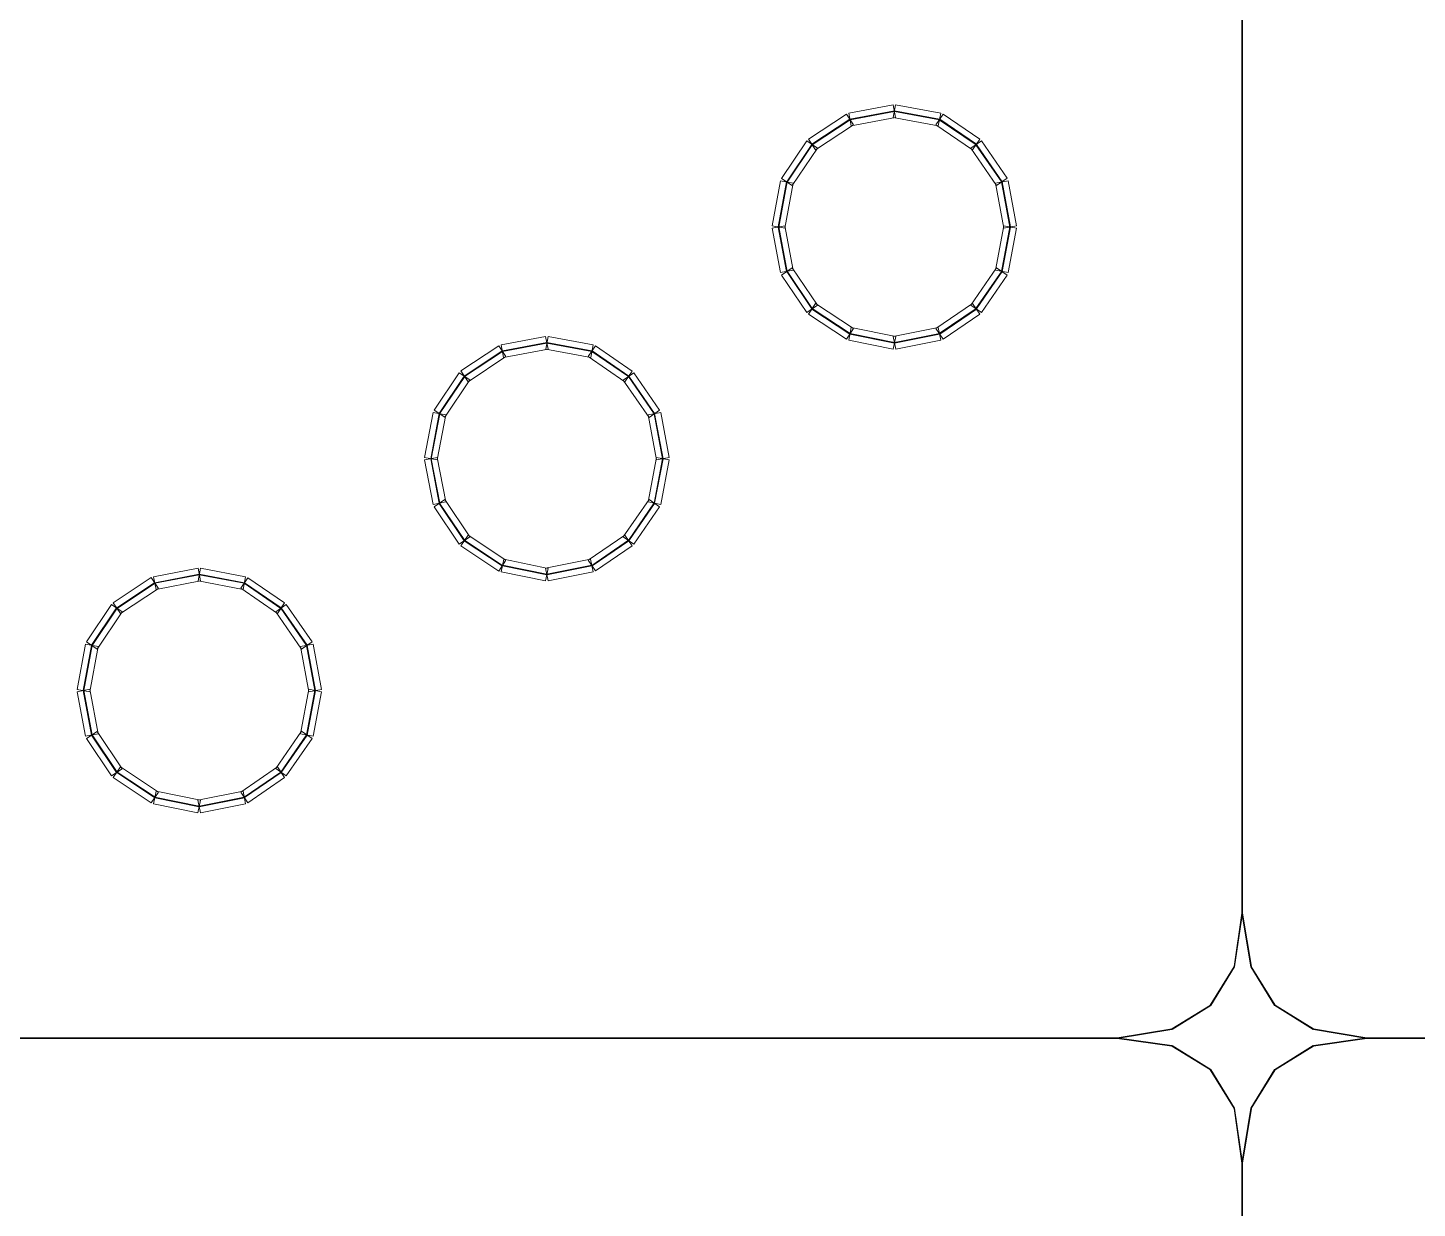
# Model space of a CAD drawing. Header units: millimetres. Extents: x -200 to 200, y -162 to 219.
# Drawn here: x 35.8 to 92.9, y -73.6 to -25.1 of the extents above; entities that cross this region are included whole.
import ezdxf

# ---------------------------------------------------------------- set-up
doc = ezdxf.new("R2010")
doc.units = ezdxf.units.MM
doc.header["$MEASUREMENT"] = 0

msp = doc.modelspace()

# ---------------------------------------------------------------- linework, layer by layer
at = {"color": 1, "lineweight": 5}
for points in [[(85.6954, 23.4376), (85.6954, 23.4376), (85.7218, 23.4376), (85.7218, 23.4376), (85.7218, 23.4376), (85.7218, 23.4376), (85.7218, -61.5304), (85.7218, -61.5304), (85.7218, -61.5304), (85.7218, -61.5304), (85.6954, -61.5304), (85.6954, -61.5304), (85.6954, -61.5304), (85.6954, -61.5304), (85.6954, 23.4376), (85.6954, 23.4376)], [(85.6955, -61.5285), (85.6955, -61.5285), (85.7217, -61.5323), (85.7217, -61.5323), (85.7217, -61.5323), (85.7217, -61.5323), (85.4043, -63.7279), (85.4043, -63.7279), (85.4043, -63.7279), (85.4043, -63.7279), (85.3781, -63.7241), (85.3781, -63.7241), (85.3781, -63.7241), (85.3781, -63.7241), (85.6955, -61.5285), (85.6955, -61.5285)], [(86.092, -63.7238), (86.092, -63.7238), (86.0659, -63.7282), (86.0659, -63.7282), (86.0659, -63.7282), (86.0659, -63.7282), (85.6956, -61.5326), (85.6956, -61.5326), (85.6956, -61.5326), (85.6956, -61.5326), (85.7217, -61.5282), (85.7217, -61.5282), (85.7217, -61.5282), (85.7217, -61.5282), (86.092, -63.7238), (86.092, -63.7238)], [(85.3799, -63.719), (85.3799, -63.719), (85.4024, -63.7329), (85.4024, -63.7329), (85.4024, -63.7329), (85.4024, -63.7329), (84.4237, -65.3201), (84.4237, -65.3201), (84.4237, -65.3201), (84.4237, -65.3201), (84.4011, -65.3062), (84.4011, -65.3062), (84.4011, -65.3062), (84.4011, -65.3062), (85.3799, -63.719), (85.3799, -63.719)], [(87.069, -65.3062), (87.069, -65.3062), (87.0465, -65.3201), (87.0465, -65.3201), (87.0465, -65.3201), (87.0465, -65.3201), (86.0677, -63.7329), (86.0677, -63.7329), (86.0677, -63.7329), (86.0677, -63.7329), (86.0902, -63.719), (86.0902, -63.719), (86.0902, -63.719), (86.0902, -63.719), (87.069, -65.3062), (87.069, -65.3062)], [(84.4055, -65.3019), (84.4055, -65.3019), (84.4193, -65.3244), (84.4193, -65.3244), (84.4193, -65.3244), (84.4193, -65.3244), (82.8322, -66.3032), (82.8322, -66.3032), (82.8322, -66.3032), (82.8322, -66.3032), (82.8183, -66.2807), (82.8183, -66.2807), (82.8183, -66.2807), (82.8183, -66.2807), (84.4055, -65.3019), (84.4055, -65.3019)], [(88.6519, -66.2807), (88.6519, -66.2807), (88.638, -66.3032), (88.638, -66.3032), (88.638, -66.3032), (88.638, -66.3032), (87.0508, -65.3244), (87.0508, -65.3244), (87.0508, -65.3244), (87.0508, -65.3244), (87.0647, -65.3019), (87.0647, -65.3019), (87.0647, -65.3019), (87.0647, -65.3019), (88.6519, -66.2807), (88.6519, -66.2807)], [(80.5767, -66.6491), (80.5767, -66.6491), (80.5767, -66.6755), (80.5767, -66.6755), (80.5767, -66.6755), (80.5767, -66.6755), (33.7015, -66.6755), (33.7015, -66.6755), (33.7015, -66.6755), (33.7015, -66.6755), (33.7015, -66.6491), (33.7015, -66.6491), (33.7015, -66.6491), (33.7015, -66.6491), (80.5767, -66.6491), (80.5767, -66.6491)], [(82.8231, -66.2789), (82.8231, -66.2789), (82.8274, -66.305), (82.8274, -66.305), (82.8274, -66.305), (82.8274, -66.305), (80.5788, -66.6753), (80.5788, -66.6753), (80.5788, -66.6753), (80.5788, -66.6753), (80.5745, -66.6492), (80.5745, -66.6492), (80.5745, -66.6492), (80.5745, -66.6492), (82.8231, -66.2789), (82.8231, -66.2789)], [(80.5748, -66.6754), (80.5748, -66.6754), (80.5785, -66.6492), (80.5785, -66.6492), (80.5785, -66.6492), (80.5785, -66.6492), (82.8271, -66.9666), (82.8271, -66.9666), (82.8271, -66.9666), (82.8271, -66.9666), (82.8234, -66.9928), (82.8234, -66.9928), (82.8234, -66.9928), (82.8234, -66.9928), (80.5748, -66.6754), (80.5748, -66.6754)], [(90.8428, -66.6493), (90.8428, -66.6493), (90.8384, -66.6753), (90.8384, -66.6753), (90.8384, -66.6753), (90.8384, -66.6753), (88.6427, -66.305), (88.6427, -66.305), (88.6427, -66.305), (88.6427, -66.305), (88.6471, -66.2789), (88.6471, -66.2789), (88.6471, -66.2789), (88.6471, -66.2789), (90.8428, -66.6493), (90.8428, -66.6493)], [(88.6468, -66.9928), (88.6468, -66.9928), (88.643, -66.9666), (88.643, -66.9666), (88.643, -66.9666), (88.643, -66.9666), (90.8387, -66.6492), (90.8387, -66.6492), (90.8387, -66.6492), (90.8387, -66.6492), (90.8424, -66.6754), (90.8424, -66.6754), (90.8424, -66.6754), (90.8424, -66.6754), (88.6468, -66.9928), (88.6468, -66.9928)], [(137.7158, -66.6491), (137.7158, -66.6491), (137.7158, -66.6755), (137.7158, -66.6755), (137.7158, -66.6755), (137.7158, -66.6755), (90.8406, -66.6755), (90.8406, -66.6755), (90.8406, -66.6755), (90.8406, -66.6755), (90.8406, -66.6491), (90.8406, -66.6491), (90.8406, -66.6491), (90.8406, -66.6491), (137.7158, -66.6491), (137.7158, -66.6491)], [(82.8183, -66.991), (82.8183, -66.991), (82.8322, -66.9685), (82.8322, -66.9685), (82.8322, -66.9685), (82.8322, -66.9685), (84.4193, -67.9473), (84.4193, -67.9473), (84.4193, -67.9473), (84.4193, -67.9473), (84.4055, -67.9698), (84.4055, -67.9698), (84.4055, -67.9698), (84.4055, -67.9698), (82.8183, -66.991), (82.8183, -66.991)], [(87.0647, -67.9698), (87.0647, -67.9698), (87.0508, -67.9473), (87.0508, -67.9473), (87.0508, -67.9473), (87.0508, -67.9473), (88.638, -66.9685), (88.638, -66.9685), (88.638, -66.9685), (88.638, -66.9685), (88.6519, -66.991), (88.6519, -66.991), (88.6519, -66.991), (88.6519, -66.991), (87.0647, -67.9698), (87.0647, -67.9698)], [(84.4011, -67.9655), (84.4011, -67.9655), (84.4237, -67.9516), (84.4237, -67.9516), (84.4237, -67.9516), (84.4237, -67.9516), (85.4024, -69.5388), (85.4024, -69.5388), (85.4024, -69.5388), (85.4024, -69.5388), (85.3799, -69.5527), (85.3799, -69.5527), (85.3799, -69.5527), (85.3799, -69.5527), (84.4011, -67.9655), (84.4011, -67.9655)], [(86.0902, -69.5527), (86.0902, -69.5527), (86.0677, -69.5388), (86.0677, -69.5388), (86.0677, -69.5388), (86.0677, -69.5388), (87.0465, -67.9516), (87.0465, -67.9516), (87.0465, -67.9516), (87.0465, -67.9516), (87.069, -67.9655), (87.069, -67.9655), (87.069, -67.9655), (87.069, -67.9655), (86.0902, -69.5527), (86.0902, -69.5527)], [(85.3781, -69.5476), (85.3781, -69.5476), (85.4043, -69.5439), (85.4043, -69.5439), (85.4043, -69.5439), (85.4043, -69.5439), (85.7217, -71.7924), (85.7217, -71.7924), (85.7217, -71.7924), (85.7217, -71.7924), (85.6955, -71.7961), (85.6955, -71.7961), (85.6955, -71.7961), (85.6955, -71.7961), (85.3781, -69.5476), (85.3781, -69.5476)], [(85.7217, -71.7964), (85.7217, -71.7964), (85.6956, -71.7921), (85.6956, -71.7921), (85.6956, -71.7921), (85.6956, -71.7921), (86.0659, -69.5436), (86.0659, -69.5436), (86.0659, -69.5436), (86.0659, -69.5436), (86.092, -69.5479), (86.092, -69.5479), (86.092, -69.5479), (86.092, -69.5479), (85.7217, -71.7964), (85.7217, -71.7964)], [(85.6954, -71.7942), (85.6954, -71.7942), (85.7218, -71.7942), (85.7218, -71.7942), (85.7218, -71.7942), (85.7218, -71.7942), (85.7218, -156.7622), (85.7218, -156.7622), (85.7218, -156.7622), (85.7218, -156.7622), (85.6954, -156.7622), (85.6954, -156.7622), (85.6954, -156.7622), (85.6954, -156.7622), (85.6954, -71.7942), (85.6954, -71.7942)]]:
    msp.add_open_spline(points, degree=3, knots=[0, 0, 0, 0, 0.25, 0.25, 0.25, 0.25, 0.5, 0.5, 0.5, 0.5, 0.75, 0.75, 0.75, 0.75, 1, 1, 1, 1], dxfattribs=at)
at = {"color": 4, "lineweight": 5}
for points in [[(71.3749, -28.3096), (71.3749, -28.3096), (71.4728, -28.8295), (71.4728, -28.8295), (71.4728, -28.8295), (71.4728, -28.8295), (69.6475, -29.1734), (69.6475, -29.1734), (69.6475, -29.1734), (69.6475, -29.1734), (69.5496, -28.6535), (69.5496, -28.6535), (69.5496, -28.6535), (69.5496, -28.6535), (71.3749, -28.3096), (71.3749, -28.3096)], [(73.3239, -28.6534), (73.3239, -28.6534), (73.2273, -29.1735), (73.2273, -29.1735), (73.2273, -29.1735), (73.2273, -29.1735), (71.3755, -28.8296), (71.3755, -28.8296), (71.3755, -28.8296), (71.3755, -28.8296), (71.4721, -28.3095), (71.4721, -28.3095), (71.4721, -28.3095), (71.4721, -28.3095), (73.3239, -28.6534), (73.3239, -28.6534)], [(69.4527, -28.6928), (69.4527, -28.6928), (69.7444, -29.1341), (69.7444, -29.1341), (69.7444, -29.1341), (69.7444, -29.1341), (68.1837, -30.1658), (68.1837, -30.1658), (68.1837, -30.1658), (68.1837, -30.1658), (67.892, -29.7244), (67.892, -29.7244), (67.892, -29.7244), (67.892, -29.7244), (69.4527, -28.6928), (69.4527, -28.6928)], [(69.5913, -28.9024), (69.5913, -28.9024), (69.6059, -28.9245), (69.6059, -28.9245), (69.6059, -28.9245), (69.6059, -28.9245), (68.0451, -29.9562), (68.0451, -29.9562), (68.0451, -29.9562), (68.0451, -29.9562), (68.0305, -29.9341), (68.0305, -29.9341), (68.0305, -29.9341), (68.0305, -29.9341), (69.5913, -28.9024), (69.5913, -28.9024)], [(71.4214, -28.5566), (71.4214, -28.5566), (71.4263, -28.5826), (71.4263, -28.5826), (71.4263, -28.5826), (71.4263, -28.5826), (69.601, -28.9264), (69.601, -28.9264), (69.601, -28.9264), (69.601, -28.9264), (69.5961, -28.9005), (69.5961, -28.9005), (69.5961, -28.9005), (69.5961, -28.9005), (71.4214, -28.5566), (71.4214, -28.5566)], [(73.278, -28.9004), (73.278, -28.9004), (73.2732, -28.9265), (73.2732, -28.9265), (73.2732, -28.9265), (73.2732, -28.9265), (71.4214, -28.5826), (71.4214, -28.5826), (71.4214, -28.5826), (71.4214, -28.5826), (71.4263, -28.5566), (71.4263, -28.5566), (71.4263, -28.5566), (71.4263, -28.5566), (73.278, -28.9004), (73.278, -28.9004)], [(74.9328, -29.7268), (74.9328, -29.7268), (74.634, -30.1634), (74.634, -30.1634), (74.634, -30.1634), (74.634, -30.1634), (73.1262, -29.1318), (73.1262, -29.1318), (73.1262, -29.1318), (73.1262, -29.1318), (73.425, -28.6951), (73.425, -28.6951), (73.425, -28.6951), (73.425, -28.6951), (74.9328, -29.7268), (74.9328, -29.7268)], [(74.7909, -29.9342), (74.7909, -29.9342), (74.7759, -29.956), (74.7759, -29.956), (74.7759, -29.956), (74.7759, -29.956), (73.2681, -28.9244), (73.2681, -28.9244), (73.2681, -28.9244), (73.2681, -28.9244), (73.283, -28.9025), (73.283, -28.9025), (73.283, -28.9025), (73.283, -28.9025), (74.7909, -29.9342), (74.7909, -29.9342)], [(67.8183, -29.7975), (67.8183, -29.7975), (68.2573, -30.0927), (68.2573, -30.0927), (68.2573, -30.0927), (68.2573, -30.0927), (67.2257, -31.627), (67.2257, -31.627), (67.2257, -31.627), (67.2257, -31.627), (66.7866, -31.3318), (66.7866, -31.3318), (66.7866, -31.3318), (66.7866, -31.3318), (67.8183, -29.7975), (67.8183, -29.7975)], [(68.0269, -29.9377), (68.0269, -29.9377), (68.0488, -29.9525), (68.0488, -29.9525), (68.0488, -29.9525), (68.0488, -29.9525), (67.0171, -31.4868), (67.0171, -31.4868), (67.0171, -31.4868), (67.0171, -31.4868), (66.9952, -31.472), (66.9952, -31.472), (66.9952, -31.472), (66.9952, -31.472), (68.0269, -29.9377), (68.0269, -29.9377)], [(76.0593, -31.3292), (76.0593, -31.3292), (75.6238, -31.6296), (75.6238, -31.6296), (75.6238, -31.6296), (75.6238, -31.6296), (74.5656, -30.0953), (74.5656, -30.0953), (74.5656, -30.0953), (74.5656, -30.0953), (75.0012, -29.7949), (75.0012, -29.7949), (75.0012, -29.7949), (75.0012, -29.7949), (76.0593, -31.3292), (76.0593, -31.3292)], [(75.8524, -31.4719), (75.8524, -31.4719), (75.8307, -31.4869), (75.8307, -31.4869), (75.8307, -31.4869), (75.8307, -31.4869), (74.7725, -29.9526), (74.7725, -29.9526), (74.7725, -29.9526), (74.7725, -29.9526), (74.7943, -29.9376), (74.7943, -29.9376), (74.7943, -29.9376), (74.7943, -29.9376), (75.8524, -31.4719), (75.8524, -31.4719)], [(66.7461, -31.4311), (66.7461, -31.4311), (67.2662, -31.5277), (67.2662, -31.5277), (67.2662, -31.5277), (67.2662, -31.5277), (66.9223, -33.3795), (66.9223, -33.3795), (66.9223, -33.3795), (66.9223, -33.3795), (66.4022, -33.2828), (66.4022, -33.2828), (66.4022, -33.2828), (66.4022, -33.2828), (66.7461, -31.4311), (66.7461, -31.4311)], [(66.9931, -31.477), (66.9931, -31.477), (67.0192, -31.4818), (67.0192, -31.4818), (67.0192, -31.4818), (67.0192, -31.4818), (66.6753, -33.3336), (66.6753, -33.3336), (66.6753, -33.3336), (66.6753, -33.3336), (66.6493, -33.3287), (66.6493, -33.3287), (66.6493, -33.3287), (66.6493, -33.3287), (66.9931, -31.477), (66.9931, -31.477)], [(76.4455, -33.2828), (76.4455, -33.2828), (75.9254, -33.3795), (75.9254, -33.3795), (75.9254, -33.3795), (75.9254, -33.3795), (75.5815, -31.5277), (75.5815, -31.5277), (75.5815, -31.5277), (75.5815, -31.5277), (76.1016, -31.4311), (76.1016, -31.4311), (76.1016, -31.4311), (76.1016, -31.4311), (76.4455, -33.2828), (76.4455, -33.2828)], [(76.1984, -33.3287), (76.1984, -33.3287), (76.1724, -33.3336), (76.1724, -33.3336), (76.1724, -33.3336), (76.1724, -33.3336), (75.8285, -31.4818), (75.8285, -31.4818), (75.8285, -31.4818), (75.8285, -31.4818), (75.8545, -31.477), (75.8545, -31.477), (75.8545, -31.477), (75.8545, -31.477), (76.1984, -33.3287), (76.1984, -33.3287)], [(66.4023, -33.3801), (66.4023, -33.3801), (66.9222, -33.2822), (66.9222, -33.2822), (66.9222, -33.2822), (66.9222, -33.2822), (67.2661, -35.1074), (67.2661, -35.1074), (67.2661, -35.1074), (67.2661, -35.1074), (66.7462, -35.2054), (66.7462, -35.2054), (66.7462, -35.2054), (66.7462, -35.2054), (66.4023, -33.3801), (66.4023, -33.3801)], [(66.6493, -33.3336), (66.6493, -33.3336), (66.6753, -33.3287), (66.6753, -33.3287), (66.6753, -33.3287), (66.6753, -33.3287), (67.0191, -35.154), (67.0191, -35.154), (67.0191, -35.154), (67.0191, -35.154), (66.9932, -35.1589), (66.9932, -35.1589), (66.9932, -35.1589), (66.9932, -35.1589), (66.6493, -33.3336), (66.6493, -33.3336)], [(76.1015, -35.2054), (76.1015, -35.2054), (75.5816, -35.1074), (75.5816, -35.1074), (75.5816, -35.1074), (75.5816, -35.1074), (75.9255, -33.2822), (75.9255, -33.2822), (75.9255, -33.2822), (75.9255, -33.2822), (76.4454, -33.3801), (76.4454, -33.3801), (76.4454, -33.3801), (76.4454, -33.3801), (76.1015, -35.2054), (76.1015, -35.2054)], [(75.8545, -35.1589), (75.8545, -35.1589), (75.8285, -35.154), (75.8285, -35.154), (75.8285, -35.154), (75.8285, -35.154), (76.1724, -33.3287), (76.1724, -33.3287), (76.1724, -33.3287), (76.1724, -33.3287), (76.1984, -33.3336), (76.1984, -33.3336), (76.1984, -33.3336), (76.1984, -33.3336), (75.8545, -35.1589), (75.8545, -35.1589)], [(66.7866, -35.304), (66.7866, -35.304), (67.2257, -35.0088), (67.2257, -35.0088), (67.2257, -35.0088), (67.2257, -35.0088), (68.2573, -36.5431), (68.2573, -36.5431), (68.2573, -36.5431), (68.2573, -36.5431), (67.8183, -36.8383), (67.8183, -36.8383), (67.8183, -36.8383), (67.8183, -36.8383), (66.7866, -35.304), (66.7866, -35.304)], [(66.9952, -35.1638), (66.9952, -35.1638), (67.0171, -35.149), (67.0171, -35.149), (67.0171, -35.149), (67.0171, -35.149), (68.0488, -36.6833), (68.0488, -36.6833), (68.0488, -36.6833), (68.0488, -36.6833), (68.0269, -36.6981), (68.0269, -36.6981), (68.0269, -36.6981), (68.0269, -36.6981), (66.9952, -35.1638), (66.9952, -35.1638)], [(75.0012, -36.8409), (75.0012, -36.8409), (74.5656, -36.5405), (74.5656, -36.5405), (74.5656, -36.5405), (74.5656, -36.5405), (75.6238, -35.0062), (75.6238, -35.0062), (75.6238, -35.0062), (75.6238, -35.0062), (76.0593, -35.3066), (76.0593, -35.3066), (76.0593, -35.3066), (76.0593, -35.3066), (75.0012, -36.8409), (75.0012, -36.8409)], [(74.7943, -36.6982), (74.7943, -36.6982), (74.7725, -36.6832), (74.7725, -36.6832), (74.7725, -36.6832), (74.7725, -36.6832), (75.8307, -35.1489), (75.8307, -35.1489), (75.8307, -35.1489), (75.8307, -35.1489), (75.8524, -35.1639), (75.8524, -35.1639), (75.8524, -35.1639), (75.8524, -35.1639), (74.7943, -36.6982), (74.7943, -36.6982)], [(67.892, -36.9114), (67.892, -36.9114), (68.1837, -36.47), (68.1837, -36.47), (68.1837, -36.47), (68.1837, -36.47), (69.7444, -37.5017), (69.7444, -37.5017), (69.7444, -37.5017), (69.7444, -37.5017), (69.4527, -37.9431), (69.4527, -37.9431), (69.4527, -37.9431), (69.4527, -37.9431), (67.892, -36.9114), (67.892, -36.9114)], [(73.425, -37.9407), (73.425, -37.9407), (73.1262, -37.5041), (73.1262, -37.5041), (73.1262, -37.5041), (73.1262, -37.5041), (74.634, -36.4724), (74.634, -36.4724), (74.634, -36.4724), (74.634, -36.4724), (74.9328, -36.909), (74.9328, -36.909), (74.9328, -36.909), (74.9328, -36.909), (73.425, -37.9407), (73.425, -37.9407)], [(68.0305, -36.7018), (68.0305, -36.7018), (68.0451, -36.6797), (68.0451, -36.6797), (68.0451, -36.6797), (68.0451, -36.6797), (69.6059, -37.7114), (69.6059, -37.7114), (69.6059, -37.7114), (69.6059, -37.7114), (69.5913, -37.7334), (69.5913, -37.7334), (69.5913, -37.7334), (69.5913, -37.7334), (68.0305, -36.7018), (68.0305, -36.7018)], [(73.283, -37.7333), (73.283, -37.7333), (73.2681, -37.7115), (73.2681, -37.7115), (73.2681, -37.7115), (73.2681, -37.7115), (74.7759, -36.6798), (74.7759, -36.6798), (74.7759, -36.6798), (74.7759, -36.6798), (74.7909, -36.7016), (74.7909, -36.7016), (74.7909, -36.7016), (74.7909, -36.7016), (73.283, -37.7333), (73.283, -37.7333)], [(69.546, -37.9816), (69.546, -37.9816), (69.6512, -37.4631), (69.6512, -37.4631), (69.6512, -37.4631), (69.6512, -37.4631), (71.4764, -37.8335), (71.4764, -37.8335), (71.4764, -37.8335), (71.4764, -37.8335), (71.3712, -38.352), (71.3712, -38.352), (71.3712, -38.352), (71.3712, -38.352), (69.546, -37.9816), (69.546, -37.9816)], [(71.4757, -38.3521), (71.4757, -38.3521), (71.372, -37.8333), (71.372, -37.8333), (71.372, -37.8333), (71.372, -37.8333), (73.2237, -37.463), (73.2237, -37.463), (73.2237, -37.463), (73.2237, -37.463), (73.3275, -37.9818), (73.3275, -37.9818), (73.3275, -37.9818), (73.3275, -37.9818), (71.4757, -38.3521), (71.4757, -38.3521)], [(55.1679, -38.216), (55.1679, -38.216), (55.4597, -38.6573), (55.4597, -38.6573), (55.4597, -38.6573), (55.4597, -38.6573), (53.8989, -39.689), (53.8989, -39.689), (53.8989, -39.689), (53.8989, -39.689), (53.6072, -39.2476), (53.6072, -39.2476), (53.6072, -39.2476), (53.6072, -39.2476), (55.1679, -38.216), (55.1679, -38.216)], [(57.0901, -37.8328), (57.0901, -37.8328), (57.1881, -38.3527), (57.1881, -38.3527), (57.1881, -38.3527), (57.1881, -38.3527), (55.3628, -38.6966), (55.3628, -38.6966), (55.3628, -38.6966), (55.3628, -38.6966), (55.2648, -38.1767), (55.2648, -38.1767), (55.2648, -38.1767), (55.2648, -38.1767), (57.0901, -37.8328), (57.0901, -37.8328)], [(57.1366, -38.0797), (57.1366, -38.0797), (57.1415, -38.1057), (57.1415, -38.1057), (57.1415, -38.1057), (57.1415, -38.1057), (55.3162, -38.4496), (55.3162, -38.4496), (55.3162, -38.4496), (55.3162, -38.4496), (55.3114, -38.4236), (55.3114, -38.4236), (55.3114, -38.4236), (55.3114, -38.4236), (57.1366, -38.0797), (57.1366, -38.0797)], [(59.0391, -38.1765), (59.0391, -38.1765), (58.9425, -38.6967), (58.9425, -38.6967), (58.9425, -38.6967), (58.9425, -38.6967), (57.0908, -38.3528), (57.0908, -38.3528), (57.0908, -38.3528), (57.0908, -38.3528), (57.1874, -37.8327), (57.1874, -37.8327), (57.1874, -37.8327), (57.1874, -37.8327), (59.0391, -38.1765), (59.0391, -38.1765)], [(58.9932, -38.4236), (58.9932, -38.4236), (58.9884, -38.4496), (58.9884, -38.4496), (58.9884, -38.4496), (58.9884, -38.4496), (57.1367, -38.1057), (57.1367, -38.1057), (57.1367, -38.1057), (57.1367, -38.1057), (57.1415, -38.0797), (57.1415, -38.0797), (57.1415, -38.0797), (57.1415, -38.0797), (58.9932, -38.4236), (58.9932, -38.4236)], [(60.648, -39.25), (60.648, -39.25), (60.3493, -39.6866), (60.3493, -39.6866), (60.3493, -39.6866), (60.3493, -39.6866), (58.8414, -38.655), (58.8414, -38.655), (58.8414, -38.655), (58.8414, -38.655), (59.1402, -38.2183), (59.1402, -38.2183), (59.1402, -38.2183), (59.1402, -38.2183), (60.648, -39.25), (60.648, -39.25)], [(69.5959, -37.7354), (69.5959, -37.7354), (69.6012, -37.7094), (69.6012, -37.7094), (69.6012, -37.7094), (69.6012, -37.7094), (71.4265, -38.0798), (71.4265, -38.0798), (71.4265, -38.0798), (71.4265, -38.0798), (71.4212, -38.1057), (71.4212, -38.1057), (71.4212, -38.1057), (71.4212, -38.1057), (69.5959, -37.7354), (69.5959, -37.7354)], [(71.4264, -38.1057), (71.4264, -38.1057), (71.4213, -38.0798), (71.4213, -38.0798), (71.4213, -38.0798), (71.4213, -38.0798), (73.273, -37.7094), (73.273, -37.7094), (73.273, -37.7094), (73.273, -37.7094), (73.2782, -37.7354), (73.2782, -37.7354), (73.2782, -37.7354), (73.2782, -37.7354), (71.4264, -38.1057), (71.4264, -38.1057)], [(55.3065, -38.4256), (55.3065, -38.4256), (55.3211, -38.4477), (55.3211, -38.4477), (55.3211, -38.4477), (55.3211, -38.4477), (53.7604, -39.4793), (53.7604, -39.4793), (53.7604, -39.4793), (53.7604, -39.4793), (53.7458, -39.4573), (53.7458, -39.4573), (53.7458, -39.4573), (53.7458, -39.4573), (55.3065, -38.4256), (55.3065, -38.4256)], [(60.5061, -39.4574), (60.5061, -39.4574), (60.4912, -39.4792), (60.4912, -39.4792), (60.4912, -39.4792), (60.4912, -39.4792), (58.9833, -38.4476), (58.9833, -38.4476), (58.9833, -38.4476), (58.9833, -38.4476), (58.9983, -38.4257), (58.9983, -38.4257), (58.9983, -38.4257), (58.9983, -38.4257), (60.5061, -39.4574), (60.5061, -39.4574)], [(53.5335, -39.3207), (53.5335, -39.3207), (53.9726, -39.6159), (53.9726, -39.6159), (53.9726, -39.6159), (53.9726, -39.6159), (52.9409, -41.1502), (52.9409, -41.1502), (52.9409, -41.1502), (52.9409, -41.1502), (52.5019, -40.855), (52.5019, -40.855), (52.5019, -40.855), (52.5019, -40.855), (53.5335, -39.3207), (53.5335, -39.3207)], [(61.7745, -40.8524), (61.7745, -40.8524), (61.339, -41.1528), (61.339, -41.1528), (61.339, -41.1528), (61.339, -41.1528), (60.2809, -39.6185), (60.2809, -39.6185), (60.2809, -39.6185), (60.2809, -39.6185), (60.7164, -39.3181), (60.7164, -39.3181), (60.7164, -39.3181), (60.7164, -39.3181), (61.7745, -40.8524), (61.7745, -40.8524)], [(53.7421, -39.4609), (53.7421, -39.4609), (53.764, -39.4757), (53.764, -39.4757), (53.764, -39.4757), (53.764, -39.4757), (52.7324, -41.01), (52.7324, -41.01), (52.7324, -41.01), (52.7324, -41.01), (52.7104, -40.9952), (52.7104, -40.9952), (52.7104, -40.9952), (52.7104, -40.9952), (53.7421, -39.4609), (53.7421, -39.4609)], [(61.5677, -40.9951), (61.5677, -40.9951), (61.5459, -41.0101), (61.5459, -41.0101), (61.5459, -41.0101), (61.5459, -41.0101), (60.4878, -39.4758), (60.4878, -39.4758), (60.4878, -39.4758), (60.4878, -39.4758), (60.5095, -39.4608), (60.5095, -39.4608), (60.5095, -39.4608), (60.5095, -39.4608), (61.5677, -40.9951), (61.5677, -40.9951)], [(52.4613, -40.9543), (52.4613, -40.9543), (52.9815, -41.0509), (52.9815, -41.0509), (52.9815, -41.0509), (52.9815, -41.0509), (52.6376, -42.9026), (52.6376, -42.9026), (52.6376, -42.9026), (52.6376, -42.9026), (52.1174, -42.806), (52.1174, -42.806), (52.1174, -42.806), (52.1174, -42.806), (52.4613, -40.9543), (52.4613, -40.9543)], [(52.7084, -41.0002), (52.7084, -41.0002), (52.7344, -41.005), (52.7344, -41.005), (52.7344, -41.005), (52.7344, -41.005), (52.3905, -42.8567), (52.3905, -42.8567), (52.3905, -42.8567), (52.3905, -42.8567), (52.3645, -42.8519), (52.3645, -42.8519), (52.3645, -42.8519), (52.3645, -42.8519), (52.7084, -41.0002), (52.7084, -41.0002)], [(62.1608, -42.806), (62.1608, -42.806), (61.6406, -42.9026), (61.6406, -42.9026), (61.6406, -42.9026), (61.6406, -42.9026), (61.2967, -41.0509), (61.2967, -41.0509), (61.2967, -41.0509), (61.2967, -41.0509), (61.8169, -40.9543), (61.8169, -40.9543), (61.8169, -40.9543), (61.8169, -40.9543), (62.1608, -42.806), (62.1608, -42.806)], [(61.9137, -42.8519), (61.9137, -42.8519), (61.8877, -42.8567), (61.8877, -42.8567), (61.8877, -42.8567), (61.8877, -42.8567), (61.5438, -41.005), (61.5438, -41.005), (61.5438, -41.005), (61.5438, -41.005), (61.5698, -41.0002), (61.5698, -41.0002), (61.5698, -41.0002), (61.5698, -41.0002), (61.9137, -42.8519), (61.9137, -42.8519)], [(52.1175, -42.9033), (52.1175, -42.9033), (52.6374, -42.8054), (52.6374, -42.8054), (52.6374, -42.8054), (52.6374, -42.8054), (52.9813, -44.6306), (52.9813, -44.6306), (52.9813, -44.6306), (52.9813, -44.6306), (52.4614, -44.7286), (52.4614, -44.7286), (52.4614, -44.7286), (52.4614, -44.7286), (52.1175, -42.9033), (52.1175, -42.9033)], [(61.8167, -44.7286), (61.8167, -44.7286), (61.2968, -44.6306), (61.2968, -44.6306), (61.2968, -44.6306), (61.2968, -44.6306), (61.6407, -42.8054), (61.6407, -42.8054), (61.6407, -42.8054), (61.6407, -42.8054), (62.1606, -42.9033), (62.1606, -42.9033), (62.1606, -42.9033), (62.1606, -42.9033), (61.8167, -44.7286), (61.8167, -44.7286)], [(52.3645, -42.8568), (52.3645, -42.8568), (52.3905, -42.8519), (52.3905, -42.8519), (52.3905, -42.8519), (52.3905, -42.8519), (52.7344, -44.6772), (52.7344, -44.6772), (52.7344, -44.6772), (52.7344, -44.6772), (52.7084, -44.6821), (52.7084, -44.6821), (52.7084, -44.6821), (52.7084, -44.6821), (52.3645, -42.8568), (52.3645, -42.8568)], [(61.5698, -44.6821), (61.5698, -44.6821), (61.5438, -44.6772), (61.5438, -44.6772), (61.5438, -44.6772), (61.5438, -44.6772), (61.8877, -42.8519), (61.8877, -42.8519), (61.8877, -42.8519), (61.8877, -42.8519), (61.9137, -42.8568), (61.9137, -42.8568), (61.9137, -42.8568), (61.9137, -42.8568), (61.5698, -44.6821), (61.5698, -44.6821)], [(52.5019, -44.8272), (52.5019, -44.8272), (52.9409, -44.532), (52.9409, -44.532), (52.9409, -44.532), (52.9409, -44.532), (53.9726, -46.0663), (53.9726, -46.0663), (53.9726, -46.0663), (53.9726, -46.0663), (53.5335, -46.3615), (53.5335, -46.3615), (53.5335, -46.3615), (53.5335, -46.3615), (52.5019, -44.8272), (52.5019, -44.8272)], [(60.7164, -46.3641), (60.7164, -46.3641), (60.2809, -46.0637), (60.2809, -46.0637), (60.2809, -46.0637), (60.2809, -46.0637), (61.339, -44.5294), (61.339, -44.5294), (61.339, -44.5294), (61.339, -44.5294), (61.7745, -44.8298), (61.7745, -44.8298), (61.7745, -44.8298), (61.7745, -44.8298), (60.7164, -46.3641), (60.7164, -46.3641)], [(52.7104, -44.687), (52.7104, -44.687), (52.7324, -44.6722), (52.7324, -44.6722), (52.7324, -44.6722), (52.7324, -44.6722), (53.764, -46.2065), (53.764, -46.2065), (53.764, -46.2065), (53.764, -46.2065), (53.7421, -46.2213), (53.7421, -46.2213), (53.7421, -46.2213), (53.7421, -46.2213), (52.7104, -44.687), (52.7104, -44.687)], [(60.5095, -46.2214), (60.5095, -46.2214), (60.4878, -46.2064), (60.4878, -46.2064), (60.4878, -46.2064), (60.4878, -46.2064), (61.5459, -44.6721), (61.5459, -44.6721), (61.5459, -44.6721), (61.5459, -44.6721), (61.5677, -44.6871), (61.5677, -44.6871), (61.5677, -44.6871), (61.5677, -44.6871), (60.5095, -46.2214), (60.5095, -46.2214)], [(53.6072, -46.4346), (53.6072, -46.4346), (53.8989, -45.9932), (53.8989, -45.9932), (53.8989, -45.9932), (53.8989, -45.9932), (55.4597, -47.0249), (55.4597, -47.0249), (55.4597, -47.0249), (55.4597, -47.0249), (55.1679, -47.4663), (55.1679, -47.4663), (55.1679, -47.4663), (55.1679, -47.4663), (53.6072, -46.4346), (53.6072, -46.4346)], [(53.7458, -46.2249), (53.7458, -46.2249), (53.7604, -46.2029), (53.7604, -46.2029), (53.7604, -46.2029), (53.7604, -46.2029), (55.3211, -47.2345), (55.3211, -47.2345), (55.3211, -47.2345), (55.3211, -47.2345), (55.3065, -47.2566), (55.3065, -47.2566), (55.3065, -47.2566), (55.3065, -47.2566), (53.7458, -46.2249), (53.7458, -46.2249)], [(59.1402, -47.4639), (59.1402, -47.4639), (58.8414, -47.0273), (58.8414, -47.0273), (58.8414, -47.0273), (58.8414, -47.0273), (60.3493, -45.9956), (60.3493, -45.9956), (60.3493, -45.9956), (60.3493, -45.9956), (60.648, -46.4322), (60.648, -46.4322), (60.648, -46.4322), (60.648, -46.4322), (59.1402, -47.4639), (59.1402, -47.4639)], [(58.9983, -47.2565), (58.9983, -47.2565), (58.9833, -47.2347), (58.9833, -47.2347), (58.9833, -47.2347), (58.9833, -47.2347), (60.4912, -46.203), (60.4912, -46.203), (60.4912, -46.203), (60.4912, -46.203), (60.5061, -46.2248), (60.5061, -46.2248), (60.5061, -46.2248), (60.5061, -46.2248), (58.9983, -47.2565), (58.9983, -47.2565)], [(42.8053, -47.356), (42.8053, -47.356), (42.9033, -47.8759), (42.9033, -47.8759), (42.9033, -47.8759), (42.9033, -47.8759), (41.078, -48.2198), (41.078, -48.2198), (41.078, -48.2198), (41.078, -48.2198), (40.9801, -47.6999), (40.9801, -47.6999), (40.9801, -47.6999), (40.9801, -47.6999), (42.8053, -47.356), (42.8053, -47.356)], [(44.7543, -47.6997), (44.7543, -47.6997), (44.6577, -48.2199), (44.6577, -48.2199), (44.6577, -48.2199), (44.6577, -48.2199), (42.806, -47.876), (42.806, -47.876), (42.806, -47.876), (42.806, -47.876), (42.9026, -47.3558), (42.9026, -47.3558), (42.9026, -47.3558), (42.9026, -47.3558), (44.7543, -47.6997), (44.7543, -47.6997)], [(55.2612, -47.5048), (55.2612, -47.5048), (55.3664, -46.9863), (55.3664, -46.9863), (55.3664, -46.9863), (55.3664, -46.9863), (57.1917, -47.3567), (57.1917, -47.3567), (57.1917, -47.3567), (57.1917, -47.3567), (57.0865, -47.8752), (57.0865, -47.8752), (57.0865, -47.8752), (57.0865, -47.8752), (55.2612, -47.5048), (55.2612, -47.5048)], [(55.3112, -47.2585), (55.3112, -47.2585), (55.3164, -47.2326), (55.3164, -47.2326), (55.3164, -47.2326), (55.3164, -47.2326), (57.1417, -47.603), (57.1417, -47.603), (57.1417, -47.603), (57.1417, -47.603), (57.1364, -47.6289), (57.1364, -47.6289), (57.1364, -47.6289), (57.1364, -47.6289), (55.3112, -47.2585), (55.3112, -47.2585)], [(57.191, -47.8753), (57.191, -47.8753), (57.0872, -47.3565), (57.0872, -47.3565), (57.0872, -47.3565), (57.0872, -47.3565), (58.9389, -46.9862), (58.9389, -46.9862), (58.9389, -46.9862), (58.9389, -46.9862), (59.0427, -47.505), (59.0427, -47.505), (59.0427, -47.505), (59.0427, -47.505), (57.191, -47.8753), (57.191, -47.8753)], [(57.1417, -47.6289), (57.1417, -47.6289), (57.1365, -47.603), (57.1365, -47.603), (57.1365, -47.603), (57.1365, -47.603), (58.9882, -47.2326), (58.9882, -47.2326), (58.9882, -47.2326), (58.9882, -47.2326), (58.9934, -47.2586), (58.9934, -47.2586), (58.9934, -47.2586), (58.9934, -47.2586), (57.1417, -47.6289), (57.1417, -47.6289)], [(40.8832, -47.7391), (40.8832, -47.7391), (41.1749, -48.1805), (41.1749, -48.1805), (41.1749, -48.1805), (41.1749, -48.1805), (39.6142, -49.2122), (39.6142, -49.2122), (39.6142, -49.2122), (39.6142, -49.2122), (39.3224, -48.7708), (39.3224, -48.7708), (39.3224, -48.7708), (39.3224, -48.7708), (40.8832, -47.7391), (40.8832, -47.7391)], [(41.0217, -47.9488), (41.0217, -47.9488), (41.0363, -47.9709), (41.0363, -47.9709), (41.0363, -47.9709), (41.0363, -47.9709), (39.4756, -49.0025), (39.4756, -49.0025), (39.4756, -49.0025), (39.4756, -49.0025), (39.461, -48.9805), (39.461, -48.9805), (39.461, -48.9805), (39.461, -48.9805), (41.0217, -47.9488), (41.0217, -47.9488)], [(42.8519, -47.6029), (42.8519, -47.6029), (42.8568, -47.6289), (42.8568, -47.6289), (42.8568, -47.6289), (42.8568, -47.6289), (41.0315, -47.9728), (41.0315, -47.9728), (41.0315, -47.9728), (41.0315, -47.9728), (41.0266, -47.9468), (41.0266, -47.9468), (41.0266, -47.9468), (41.0266, -47.9468), (42.8519, -47.6029), (42.8519, -47.6029)], [(44.7085, -47.9468), (44.7085, -47.9468), (44.7036, -47.9728), (44.7036, -47.9728), (44.7036, -47.9728), (44.7036, -47.9728), (42.8519, -47.6289), (42.8519, -47.6289), (42.8519, -47.6289), (42.8519, -47.6289), (42.8567, -47.6029), (42.8567, -47.6029), (42.8567, -47.6029), (42.8567, -47.6029), (44.7085, -47.9468), (44.7085, -47.9468)], [(46.3633, -48.7732), (46.3633, -48.7732), (46.0645, -49.2098), (46.0645, -49.2098), (46.0645, -49.2098), (46.0645, -49.2098), (44.5567, -48.1781), (44.5567, -48.1781), (44.5567, -48.1781), (44.5567, -48.1781), (44.8554, -47.7415), (44.8554, -47.7415), (44.8554, -47.7415), (44.8554, -47.7415), (46.3633, -48.7732), (46.3633, -48.7732)], [(46.2213, -48.9806), (46.2213, -48.9806), (46.2064, -49.0024), (46.2064, -49.0024), (46.2064, -49.0024), (46.2064, -49.0024), (44.6986, -47.9707), (44.6986, -47.9707), (44.6986, -47.9707), (44.6986, -47.9707), (44.7135, -47.9489), (44.7135, -47.9489), (44.7135, -47.9489), (44.7135, -47.9489), (46.2213, -48.9806), (46.2213, -48.9806)], [(39.2488, -48.8439), (39.2488, -48.8439), (39.6878, -49.1391), (39.6878, -49.1391), (39.6878, -49.1391), (39.6878, -49.1391), (38.6561, -50.6734), (38.6561, -50.6734), (38.6561, -50.6734), (38.6561, -50.6734), (38.2171, -50.3782), (38.2171, -50.3782), (38.2171, -50.3782), (38.2171, -50.3782), (39.2488, -48.8439), (39.2488, -48.8439)], [(39.4573, -48.9841), (39.4573, -48.9841), (39.4793, -48.9989), (39.4793, -48.9989), (39.4793, -48.9989), (39.4793, -48.9989), (38.4476, -50.5332), (38.4476, -50.5332), (38.4476, -50.5332), (38.4476, -50.5332), (38.4256, -50.5184), (38.4256, -50.5184), (38.4256, -50.5184), (38.4256, -50.5184), (39.4573, -48.9841), (39.4573, -48.9841)], [(47.4898, -50.3756), (47.4898, -50.3756), (47.0542, -50.676), (47.0542, -50.676), (47.0542, -50.676), (47.0542, -50.676), (45.9961, -49.1417), (45.9961, -49.1417), (45.9961, -49.1417), (45.9961, -49.1417), (46.4316, -48.8413), (46.4316, -48.8413), (46.4316, -48.8413), (46.4316, -48.8413), (47.4898, -50.3756), (47.4898, -50.3756)], [(47.2829, -50.5183), (47.2829, -50.5183), (47.2611, -50.5333), (47.2611, -50.5333), (47.2611, -50.5333), (47.2611, -50.5333), (46.203, -48.999), (46.203, -48.999), (46.203, -48.999), (46.203, -48.999), (46.2248, -48.984), (46.2248, -48.984), (46.2248, -48.984), (46.2248, -48.984), (47.2829, -50.5183), (47.2829, -50.5183)], [(38.1765, -50.4775), (38.1765, -50.4775), (38.6967, -50.5741), (38.6967, -50.5741), (38.6967, -50.5741), (38.6967, -50.5741), (38.3528, -52.4258), (38.3528, -52.4258), (38.3528, -52.4258), (38.3528, -52.4258), (37.8326, -52.3292), (37.8326, -52.3292), (37.8326, -52.3292), (37.8326, -52.3292), (38.1765, -50.4775), (38.1765, -50.4775)], [(38.4236, -50.5234), (38.4236, -50.5234), (38.4496, -50.5282), (38.4496, -50.5282), (38.4496, -50.5282), (38.4496, -50.5282), (38.1057, -52.3799), (38.1057, -52.3799), (38.1057, -52.3799), (38.1057, -52.3799), (38.0797, -52.3751), (38.0797, -52.3751), (38.0797, -52.3751), (38.0797, -52.3751), (38.4236, -50.5234), (38.4236, -50.5234)], [(47.876, -52.3292), (47.876, -52.3292), (47.3558, -52.4258), (47.3558, -52.4258), (47.3558, -52.4258), (47.3558, -52.4258), (47.0119, -50.5741), (47.0119, -50.5741), (47.0119, -50.5741), (47.0119, -50.5741), (47.5321, -50.4775), (47.5321, -50.4775), (47.5321, -50.4775), (47.5321, -50.4775), (47.876, -52.3292), (47.876, -52.3292)], [(47.6289, -52.3751), (47.6289, -52.3751), (47.6029, -52.3799), (47.6029, -52.3799), (47.6029, -52.3799), (47.6029, -52.3799), (47.259, -50.5282), (47.259, -50.5282), (47.259, -50.5282), (47.259, -50.5282), (47.285, -50.5234), (47.285, -50.5234), (47.285, -50.5234), (47.285, -50.5234), (47.6289, -52.3751), (47.6289, -52.3751)], [(37.8328, -52.4265), (37.8328, -52.4265), (38.3527, -52.3285), (38.3527, -52.3285), (38.3527, -52.3285), (38.3527, -52.3285), (38.6966, -54.1538), (38.6966, -54.1538), (38.6966, -54.1538), (38.6966, -54.1538), (38.1766, -54.2518), (38.1766, -54.2518), (38.1766, -54.2518), (38.1766, -54.2518), (37.8328, -52.4265), (37.8328, -52.4265)], [(38.0797, -52.38), (38.0797, -52.38), (38.1057, -52.3751), (38.1057, -52.3751), (38.1057, -52.3751), (38.1057, -52.3751), (38.4496, -54.2003), (38.4496, -54.2003), (38.4496, -54.2003), (38.4496, -54.2003), (38.4236, -54.2052), (38.4236, -54.2052), (38.4236, -54.2052), (38.4236, -54.2052), (38.0797, -52.38), (38.0797, -52.38)], [(47.532, -54.2518), (47.532, -54.2518), (47.012, -54.1538), (47.012, -54.1538), (47.012, -54.1538), (47.012, -54.1538), (47.3559, -52.3285), (47.3559, -52.3285), (47.3559, -52.3285), (47.3559, -52.3285), (47.8759, -52.4265), (47.8759, -52.4265), (47.8759, -52.4265), (47.8759, -52.4265), (47.532, -54.2518), (47.532, -54.2518)], [(47.285, -54.2052), (47.285, -54.2052), (47.259, -54.2003), (47.259, -54.2003), (47.259, -54.2003), (47.259, -54.2003), (47.6029, -52.3751), (47.6029, -52.3751), (47.6029, -52.3751), (47.6029, -52.3751), (47.6289, -52.38), (47.6289, -52.38), (47.6289, -52.38), (47.6289, -52.38), (47.285, -54.2052), (47.285, -54.2052)], [(38.2171, -54.3504), (38.2171, -54.3504), (38.6561, -54.0552), (38.6561, -54.0552), (38.6561, -54.0552), (38.6561, -54.0552), (39.6878, -55.5895), (39.6878, -55.5895), (39.6878, -55.5895), (39.6878, -55.5895), (39.2488, -55.8847), (39.2488, -55.8847), (39.2488, -55.8847), (39.2488, -55.8847), (38.2171, -54.3504), (38.2171, -54.3504)], [(38.4256, -54.2102), (38.4256, -54.2102), (38.4476, -54.1954), (38.4476, -54.1954), (38.4476, -54.1954), (38.4476, -54.1954), (39.4793, -55.7297), (39.4793, -55.7297), (39.4793, -55.7297), (39.4793, -55.7297), (39.4573, -55.7445), (39.4573, -55.7445), (39.4573, -55.7445), (39.4573, -55.7445), (38.4256, -54.2102), (38.4256, -54.2102)], [(46.4316, -55.8873), (46.4316, -55.8873), (45.9961, -55.5869), (45.9961, -55.5869), (45.9961, -55.5869), (45.9961, -55.5869), (47.0542, -54.0526), (47.0542, -54.0526), (47.0542, -54.0526), (47.0542, -54.0526), (47.4898, -54.353), (47.4898, -54.353), (47.4898, -54.353), (47.4898, -54.353), (46.4316, -55.8873), (46.4316, -55.8873)], [(46.2248, -55.7446), (46.2248, -55.7446), (46.203, -55.7296), (46.203, -55.7296), (46.203, -55.7296), (46.203, -55.7296), (47.2611, -54.1953), (47.2611, -54.1953), (47.2611, -54.1953), (47.2611, -54.1953), (47.2829, -54.2103), (47.2829, -54.2103), (47.2829, -54.2103), (47.2829, -54.2103), (46.2248, -55.7446), (46.2248, -55.7446)], [(39.3224, -55.9578), (39.3224, -55.9578), (39.6142, -55.5164), (39.6142, -55.5164), (39.6142, -55.5164), (39.6142, -55.5164), (41.1749, -56.5481), (41.1749, -56.5481), (41.1749, -56.5481), (41.1749, -56.5481), (40.8832, -56.9894), (40.8832, -56.9894), (40.8832, -56.9894), (40.8832, -56.9894), (39.3224, -55.9578), (39.3224, -55.9578)], [(39.461, -55.7481), (39.461, -55.7481), (39.4756, -55.7261), (39.4756, -55.7261), (39.4756, -55.7261), (39.4756, -55.7261), (41.0363, -56.7577), (41.0363, -56.7577), (41.0363, -56.7577), (41.0363, -56.7577), (41.0217, -56.7798), (41.0217, -56.7798), (41.0217, -56.7798), (41.0217, -56.7798), (39.461, -55.7481), (39.461, -55.7481)], [(44.8554, -56.9871), (44.8554, -56.9871), (44.5567, -56.5504), (44.5567, -56.5504), (44.5567, -56.5504), (44.5567, -56.5504), (46.0645, -55.5188), (46.0645, -55.5188), (46.0645, -55.5188), (46.0645, -55.5188), (46.3633, -55.9554), (46.3633, -55.9554), (46.3633, -55.9554), (46.3633, -55.9554), (44.8554, -56.9871), (44.8554, -56.9871)], [(44.7135, -56.7797), (44.7135, -56.7797), (44.6986, -56.7579), (44.6986, -56.7579), (44.6986, -56.7579), (44.6986, -56.7579), (46.2064, -55.7262), (46.2064, -55.7262), (46.2064, -55.7262), (46.2064, -55.7262), (46.2213, -55.748), (46.2213, -55.748), (46.2213, -55.748), (46.2213, -55.748), (44.7135, -56.7797), (44.7135, -56.7797)], [(40.9764, -57.028), (40.9764, -57.028), (41.0816, -56.5095), (41.0816, -56.5095), (41.0816, -56.5095), (41.0816, -56.5095), (42.9069, -56.8799), (42.9069, -56.8799), (42.9069, -56.8799), (42.9069, -56.8799), (42.8017, -57.3984), (42.8017, -57.3984), (42.8017, -57.3984), (42.8017, -57.3984), (40.9764, -57.028), (40.9764, -57.028)], [(42.9062, -57.3985), (42.9062, -57.3985), (42.8024, -56.8797), (42.8024, -56.8797), (42.8024, -56.8797), (42.8024, -56.8797), (44.6542, -56.5094), (44.6542, -56.5094), (44.6542, -56.5094), (44.6542, -56.5094), (44.7579, -57.0282), (44.7579, -57.0282), (44.7579, -57.0282), (44.7579, -57.0282), (42.9062, -57.3985), (42.9062, -57.3985)], [(41.0264, -56.7817), (41.0264, -56.7817), (41.0317, -56.7558), (41.0317, -56.7558), (41.0317, -56.7558), (41.0317, -56.7558), (42.8569, -57.1261), (42.8569, -57.1261), (42.8569, -57.1261), (42.8569, -57.1261), (42.8517, -57.1521), (42.8517, -57.1521), (42.8517, -57.1521), (42.8517, -57.1521), (41.0264, -56.7817), (41.0264, -56.7817)], [(42.8569, -57.1521), (42.8569, -57.1521), (42.8517, -57.1261), (42.8517, -57.1261), (42.8517, -57.1261), (42.8517, -57.1261), (44.7034, -56.7558), (44.7034, -56.7558), (44.7034, -56.7558), (44.7034, -56.7558), (44.7086, -56.7817), (44.7086, -56.7817), (44.7086, -56.7817), (44.7086, -56.7817), (42.8569, -57.1521), (42.8569, -57.1521)]]:
    msp.add_open_spline(points, degree=3, knots=[0, 0, 0, 0, 0.25, 0.25, 0.25, 0.25, 0.5, 0.5, 0.5, 0.5, 0.75, 0.75, 0.75, 0.75, 1, 1, 1, 1], dxfattribs=at)

doc.saveas('drawing.dxf')
